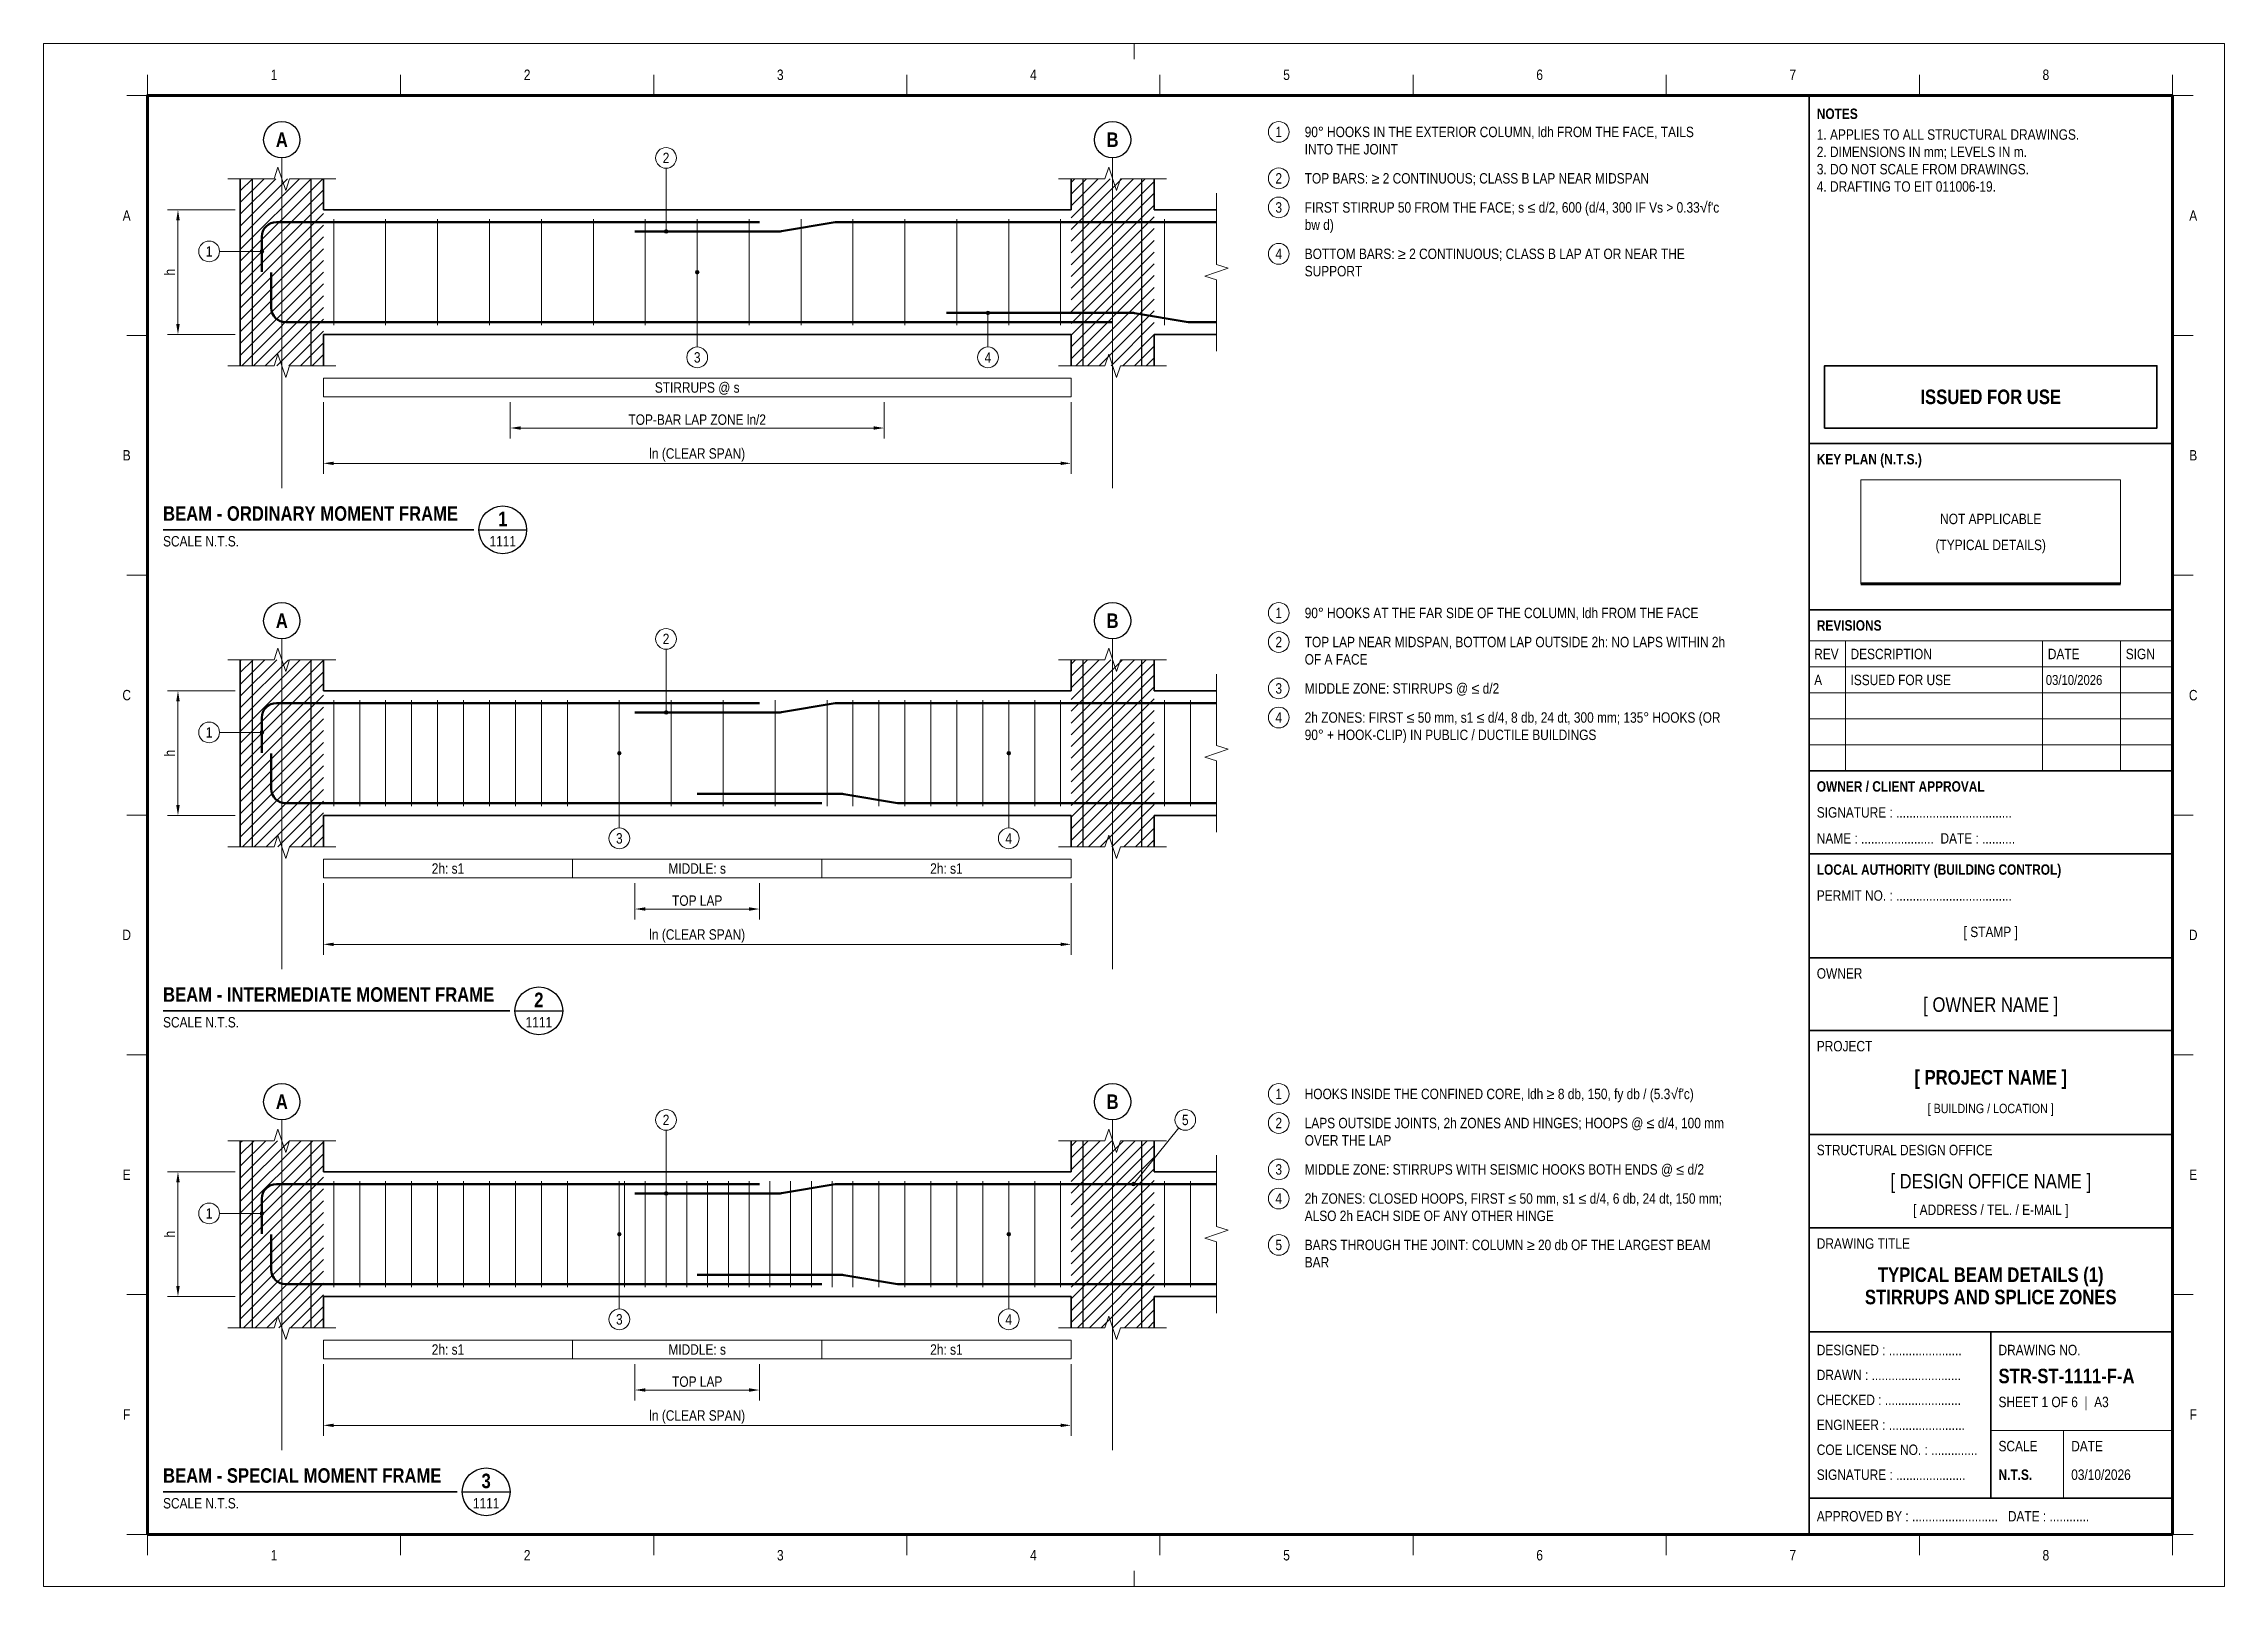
# Paper-space layout '1111' of a CAD drawing. Header units: millimetres. Extents: x 0 to 420, y 0 to 297.
# The model-space entities are those that its viewports show. They can reach past a viewport. Long polylines and large blocks are cut down to what shows.
import ezdxf
from ezdxf.enums import TextEntityAlignment as Align

# ---------------------------------------------------------------- set-up
doc = ezdxf.new("R2010")
doc.units = ezdxf.units.MM
doc.header["$LTSCALE"] = 3.75
doc.linetypes.add('CENTER', pattern=[50.8, 31.75, -6.35, 6.35, -6.35])
doc.linetypes.add('HIDDEN', pattern=[9.525, 6.35, -3.175])
for name, color, linetype, lineweight in [('S-ANNO', 3, 'Continuous', 18), ('S-BREAK', 8, 'Continuous', 18), ('S-CENT', 3, 'CENTER', 18), ('S-CONC', 4, 'Continuous', 35), ('S-DET', 7, 'Continuous', 18), ('S-DIMS', 2, 'Continuous', 18), ('S-FRAME', 10, 'Continuous', 70), ('S-HATCH', 9, 'Continuous', 13), ('S-REBR', 1, 'Continuous', 50), ('S-REBR-NF', 252, 'Continuous', 25), ('S-STIR-ELEV', 8, 'HIDDEN', 18), ('S-SYMB', 6, 'Continuous', 25), ('S-TEXT', 7, 'Continuous', 18), ('S-TITLE', 4, 'Continuous', 35), ('S-TTLB', 4, 'Continuous', 35), ('S-TTLB-THIN', 8, 'Continuous', 18), ('S-ZONE', 8, 'Continuous', 18)]:
    doc.layers.add(name, color=color, linetype=linetype, lineweight=lineweight)
for name, color, linetype, lineweight, plot in [('S-SHEET', 9, 'Continuous', 13, False), ('S-TB-AREA', 9, 'Continuous', 13, False), ('S-VPORT', 9, 'Continuous', 13, False)]:
    doc.layers.add(name, color=color, linetype=linetype, lineweight=lineweight, plot=plot)
doc.styles.add('AN', font='ARIALN_0.TTF')
doc.styles.add('ANB', font='ARIALNB_0.TTF')
doc.dimstyles.new('EIT-25', dxfattribs={"dimscale": 25, "dimtxt": 2, "dimasz": 2, "dimexe": 2, "dimexo": 1, "dimgap": 0.6, "dimtad": 1, "dimdec": 0, "dimtxsty": 'AN', "dimcen": 2.5, "dimclrd": 2, "dimclre": 8, "dimclrt": 7, "dimazin": 3, "dimtfac": 1, "dimtmove": 1, "dimatfit": 3, "dimlwd": -1, "dimlwe": -1, "dimarcsym": 0})

# ---------------------------------------------------------------- blocks, each defined once
blk = doc.blocks.new('TB-A3-NRW')
at = {"layer": 'S-FRAME', "flags": 128}
blk.add_lwpolyline([(20, 10), (410, 10), (410, 287), (20, 287)], close=True, dxfattribs=at)
blk.add_lwpolyline([(350, 193), (400, 193)], dxfattribs=at)
at = {"layer": 'S-SHEET', "flags": 128}
blk.add_lwpolyline([(0, 0), (420, 0), (420, 297), (0, 297)], close=True, dxfattribs=at)
at = {"layer": 'S-TB-AREA', "flags": 128}
blk.add_lwpolyline([(20, 10), (340, 10), (340, 287), (20, 287)], close=True, dxfattribs=at)
at = {"layer": 'S-TITLE', "flags": 128}
blk.add_lwpolyline([(343, 223), (407, 223), (407, 235), (343, 235)], close=True, dxfattribs=at)
at = {"layer": 'S-TTLB'}
for p, q in [((340, 10), (340, 287)), ((340, 220), (410, 220)), ((340, 188), (410, 188)), ((340, 157), (410, 157)), ((340, 157), (410, 157)), ((340, 141), (410, 141)), ((340, 121), (410, 121)), ((340, 107), (410, 107)), ((340, 87), (410, 87)), ((340, 69), (410, 69)), ((340, 49), (410, 49)), ((375, 17), (375, 49)), ((340, 17), (410, 17))]:
    blk.add_line(p, q, dxfattribs=at)
at = {"layer": 'S-TTLB-THIN'}
for p, q in [((340, 182), (410, 182)), ((347, 157), (347, 182)), ((385, 157), (385, 182)), ((400, 157), (400, 182)), ((340, 177), (410, 177)), ((340, 172), (410, 172)), ((340, 167), (410, 167)), ((340, 162), (410, 162)), ((375, 30), (410, 30)), ((389, 17), (389, 30))]:
    blk.add_line(p, q, dxfattribs=at)
at = {"layer": 'S-TTLB-THIN', "flags": 128}
blk.add_lwpolyline([(350, 193), (400, 193), (400, 213), (350, 213)], close=True, dxfattribs=at)
at = {"layer": 'S-ZONE'}
for p, q in [((210, 297), (210, 294)), ((20, 287), (20, 291)), ((68.75, 287), (68.75, 291)), ((117.5, 287), (117.5, 291)), ((166.25, 287), (166.25, 291)), ((215, 287), (215, 291)), ((263.75, 287), (263.75, 291)), ((312.5, 287), (312.5, 291)), ((361.25, 287), (361.25, 291)), ((410, 287), (410, 291)), ((16, 287), (20, 287)), ((410, 287), (414, 287)), ((16, 240.83), (20, 240.83)), ((410, 240.83), (414, 240.83)), ((16, 194.67), (20, 194.67)), ((410, 194.67), (414, 194.67)), ((16, 148.5), (20, 148.5)), ((410, 148.5), (414, 148.5)), ((16, 102.33), (20, 102.33)), ((410, 102.33), (414, 102.33)), ((16, 56.17), (20, 56.17)), ((410, 56.17), (414, 56.17)), ((16, 10), (20, 10)), ((20, 10), (20, 6)), ((68.75, 10), (68.75, 6)), ((117.5, 10), (117.5, 6)), ((166.25, 10), (166.25, 6)), ((215, 10), (215, 6)), ((263.75, 10), (263.75, 6)), ((312.5, 10), (312.5, 6)), ((361.25, 10), (361.25, 6)), ((410, 10), (410, 6)), ((410, 10), (414, 10)), ((210, 0), (210, 3))]:
    blk.add_line(p, q, dxfattribs=at)
at = {"layer": 'S-TEXT'}
for s, style, p in [('NOTES', 'ANB', (341.5, 283.5)), ('KEY PLAN (N.T.S.)', 'ANB', (341.5, 217)), ('REVISIONS', 'ANB', (341.5, 185)), ('REV', 'AN', (341, 179.5)), ('DESCRIPTION', 'AN', (348, 179.5)), ('DATE', 'AN', (386, 179.5)), ('SIGN', 'AN', (401, 179.5)), ('OWNER / CLIENT APPROVAL', 'ANB', (341.5, 154)), ('SIGNATURE : ...................................', 'AN', (341.5, 149)), ('NAME : ......................  DATE : ..........', 'AN', (341.5, 144)), ('LOCAL AUTHORITY (BUILDING CONTROL)', 'ANB', (341.5, 138)), ('PERMIT NO. : ...................................', 'AN', (341.5, 133)), ('OWNER', 'AN', (341.5, 118)), ('PROJECT', 'AN', (341.5, 104)), ('STRUCTURAL DESIGN OFFICE', 'AN', (341.5, 84)), ('DRAWING TITLE', 'AN', (341.5, 66)), ('DESIGNED : ......................', 'AN', (341.5, 45.5)), ('DRAWING NO.', 'AN', (376.5, 45.5)), ('DRAWN : ...........................', 'AN', (341.5, 40.7)), ('CHECKED : .......................', 'AN', (341.5, 35.9)), ('ENGINEER : .......................', 'AN', (341.5, 31.1)), ('COE LICENSE NO. : ..............', 'AN', (341.5, 26.3)), ('SCALE', 'AN', (376.5, 27)), ('DATE', 'AN', (390.5, 27)), ('SIGNATURE : .....................', 'AN', (341.5, 21.5)), ('APPROVED BY : ..........................   DATE : ............', 'AN', (341.5, 13.5))]:
    blk.add_text(s, height=2, dxfattribs=dict(at, style=style)).set_placement(p, align=Align.MIDDLE_LEFT)
at = {"layer": 'S-TEXT', "style": 'AN'}
blk.add_text('[ STAMP ]', height=2, dxfattribs=at).set_placement((375, 126), align=Align.MIDDLE_CENTER)
at = {"layer": 'S-TEXT', "insert": (341.5, 280.5), "char_height": 2, "width": 67, "attachment_point": 1, "style": 'AN'}
blk.add_mtext('1. APPLIES TO ALL STRUCTURAL DRAWINGS.\\P2. DIMENSIONS IN mm; LEVELS IN m.\\P3. DO NOT SCALE FROM DRAWINGS.\\P4. DRAFTING TO EIT 011006-19.', dxfattribs=at)
at = {"layer": 'S-TEXT'}
for tag, height, style, p in [('STATUS_1', 2.8, 'ANB', (375, 231.2)), ('STATUS_2', 2.8, 'ANB', (375, 226.8)), ('KEYPLAN_1', 2, 'AN', (375, 205.5)), ('KEYPLAN_2', 2, 'AN', (375, 200.5)), ('OWNER', 2.8, 'AN', (375, 112)), ('PROJECT', 2.8, 'ANB', (375, 98)), ('LOCATION', 1.8, 'AN', (375, 92)), ('OFFICE', 2.8, 'AN', (375, 78)), ('OFFICE_ADDR', 2, 'AN', (375, 72.5)), ('TITLE_1', 2.8, 'ANB', (375, 60)), ('TITLE_2', 2.8, 'ANB', (375, 55.7)), ('TITLE_3', 2.8, 'ANB', (375, 51.4))]:
    blk.add_attdef(tag, text='', height=height, dxfattribs=dict(at, style=style)).set_placement(p, align=Align.MIDDLE_CENTER)
for tag, height, style, p in [('REV_1', 2, 'AN', (341, 174.5)), ('REV_1_DESC', 2, 'AN', (348, 174.5)), ('REV_1_DATE', 1.9, 'AN', (385.6, 174.5)), ('REV_2', 2, 'AN', (341, 169.5)), ('REV_2_DESC', 2, 'AN', (348, 169.5)), ('REV_2_DATE', 1.9, 'AN', (385.6, 169.5)), ('REV_3', 2, 'AN', (341, 164.5)), ('REV_3_DESC', 2, 'AN', (348, 164.5)), ('REV_3_DATE', 1.9, 'AN', (385.6, 164.5)), ('REV_4', 2, 'AN', (341, 159.5)), ('REV_4_DESC', 2, 'AN', (348, 159.5)), ('REV_4_DATE', 1.9, 'AN', (385.6, 159.5)), ('DWG_NO', 2.8, 'ANB', (376.5, 40.5)), ('SHEET', 2, 'AN', (376.5, 35.5)), ('SCALE', 2, 'ANB', (376.5, 21.5)), ('DATE', 2, 'AN', (390.5, 21.5))]:
    blk.add_attdef(tag, text='', height=height, dxfattribs=dict(at, style=style)).set_placement(p, align=Align.MIDDLE_LEFT)
at = {"layer": 'S-ZONE', "style": 'AN'}
for s, p in [('1', (44.38, 291)), ('2', (93.12, 291)), ('3', (141.88, 291)), ('4', (190.62, 291)), ('5', (239.38, 291)), ('6', (288.12, 291)), ('7', (336.88, 291)), ('8', (385.62, 291)), ('A', (16, 263.92)), ('A', (414, 263.92)), ('B', (16, 217.75)), ('B', (414, 217.75)), ('C', (16, 171.58)), ('C', (414, 171.58)), ('D', (16, 125.42)), ('D', (414, 125.42)), ('E', (16, 79.25)), ('E', (414, 79.25)), ('F', (16, 33.08)), ('F', (414, 33.08)), ('1', (44.38, 6)), ('2', (93.12, 6)), ('3', (141.88, 6)), ('4', (190.62, 6)), ('5', (239.38, 6)), ('6', (288.12, 6)), ('7', (336.88, 6)), ('8', (385.62, 6))]:
    blk.add_text(s, height=2, dxfattribs=at).set_placement(p, align=Align.MIDDLE_CENTER)
blk = doc.blocks.new('VT-1111-1', base_point=(23, 198.8))
at = {"layer": 'S-SYMB'}
blk.add_line((83.83, 203.4), (93.03, 203.4), dxfattribs=at)
blk.add_circle((88.43, 203.4), 4.6, dxfattribs=at)
at = {"layer": 'S-TITLE'}
blk.add_line((23, 203.4), (82.83, 203.4), dxfattribs=at)
at = {"layer": 'S-TEXT'}
for s, height, style, p in [('1', 2.8, 'ANB', (88.43, 205.5)), ('1111', 2, 'AN', (88.43, 201.2))]:
    blk.add_text(s, height=height, dxfattribs=dict(at, style=style)).set_placement(p, align=Align.MIDDLE_CENTER)
at = {"layer": 'S-TEXT', "style": 'AN'}
blk.add_text('SCALE N.T.S.', height=2, dxfattribs=at).set_placement((23, 202.2), align=Align.TOP_LEFT)
at = {"layer": 'S-TITLE', "style": 'ANB'}
blk.add_text('BEAM - ORDINARY MOMENT FRAME', height=2.8, dxfattribs=at).set_placement((23, 204.3), align=Align.BOTTOM_LEFT)
blk = doc.blocks.new('VT-1111-2', base_point=(23, 106.2))
at = {"layer": 'S-SYMB'}
blk.add_line((90.78, 110.8), (99.98, 110.8), dxfattribs=at)
blk.add_circle((95.38, 110.8), 4.6, dxfattribs=at)
at = {"layer": 'S-TITLE'}
blk.add_line((23, 110.8), (89.78, 110.8), dxfattribs=at)
at = {"layer": 'S-TEXT'}
for s, height, style, p in [('2', 2.8, 'ANB', (95.38, 112.9)), ('1111', 2, 'AN', (95.38, 108.6))]:
    blk.add_text(s, height=height, dxfattribs=dict(at, style=style)).set_placement(p, align=Align.MIDDLE_CENTER)
at = {"layer": 'S-TEXT', "style": 'AN'}
blk.add_text('SCALE N.T.S.', height=2, dxfattribs=at).set_placement((23, 109.6), align=Align.TOP_LEFT)
at = {"layer": 'S-TITLE', "style": 'ANB'}
blk.add_text('BEAM - INTERMEDIATE MOMENT FRAME', height=2.8, dxfattribs=at).set_placement((23, 111.7), align=Align.BOTTOM_LEFT)
blk = doc.blocks.new('VT-1111-3', base_point=(23, 13.6))
at = {"layer": 'S-SYMB'}
blk.add_line((80.63, 18.2), (89.83, 18.2), dxfattribs=at)
blk.add_circle((85.23, 18.2), 4.6, dxfattribs=at)
at = {"layer": 'S-TITLE'}
blk.add_line((23, 18.2), (79.63, 18.2), dxfattribs=at)
at = {"layer": 'S-TEXT'}
for s, height, style, p in [('3', 2.8, 'ANB', (85.23, 20.3)), ('1111', 2, 'AN', (85.23, 16))]:
    blk.add_text(s, height=height, dxfattribs=dict(at, style=style)).set_placement(p, align=Align.MIDDLE_CENTER)
at = {"layer": 'S-TEXT', "style": 'AN'}
blk.add_text('SCALE N.T.S.', height=2, dxfattribs=at).set_placement((23, 17), align=Align.TOP_LEFT)
at = {"layer": 'S-TITLE', "style": 'ANB'}
blk.add_text('BEAM - SPECIAL MOMENT FRAME', height=2.8, dxfattribs=at).set_placement((23, 19.1), align=Align.BOTTOM_LEFT)
blk = doc.blocks.new('DET-1111-1', base_point=(-771.9, -740))
at = {"layer": 'S-ANNO'}
h = blk.add_hatch(color=256, dxfattribs=at)
h.dxf.hatch_style = 1
edge = h.paths.add_edge_path()
edge.add_arc((1650, 496), 8.75, 0, 360)
h = blk.add_hatch(color=256, dxfattribs=at)
h.dxf.hatch_style = 1
edge = h.paths.add_edge_path()
edge.add_arc((-296, 400), 8.75, 0, 360)
h = blk.add_hatch(color=256, dxfattribs=at)
h.dxf.hatch_style = 1
edge = h.paths.add_edge_path()
edge.add_arc((1800, 300), 8.75, 0, 360)
h = blk.add_hatch(color=256, dxfattribs=at)
h.dxf.hatch_style = 1
edge = h.paths.add_edge_path()
edge.add_arc((3200, 104), 8.75, 0, 360)
at = {"layer": 'S-HATCH'}
h = blk.add_hatch(dxfattribs=at)
h.set_pattern_fill('ANSI31', color=256, scale=12.598)
h.paths.add_polyline_path([(-400, -150), (0, -150), (0, 750), (-400, 750)])
h = blk.add_hatch(dxfattribs=at)
h.set_pattern_fill('ANSI31', color=256, scale=12.5984)
h.paths.add_polyline_path([(3600, -150), (4000, -150), (4000, 750), (3600, 750)])
at = {"layer": 'S-ANNO'}
for p, q in [((1650, 800), (1650, 496)), ((-500, 400), (-296, 400)), ((1800, -60), (1800, 300)), ((3200, -60), (3200, 104))]:
    blk.add_line(p, q, dxfattribs=at)
for centre, radius in [((4600, 975), 50), ((1650, 850), 50), ((4600, 751.7), 50), ((4600, 611.7), 50), ((-550, 400), 50), ((1650, 496), 8.75), ((4600, 388.3), 50), ((-296, 400), 8.75), ((1800, 300), 8.75), ((3200, 104), 8.75), ((1800, -110), 50), ((3200, -110), 50)]:
    blk.add_circle(centre, radius, dxfattribs=at)
at = {"layer": 'S-BREAK', "flags": 128}
for points in [[(-460, 750), (-237.5, 750), (-218.8, 806.2), (-181.2, 693.8), (-162.5, 750), (60, 750)], [(3540, 750), (3762.5, 750), (3781.2, 806.2), (3818.8, 693.8), (3837.5, 750), (4060, 750)], [(4300, -80), (4300, 262.5), (4243.8, 281.2), (4356.2, 318.8), (4300, 337.5), (4300, 680)], [(-460, -150), (-237.5, -150), (-218.8, -93.8), (-181.2, -206.2), (-162.5, -150), (60, -150)], [(3540, -150), (3762.5, -150), (3781.2, -93.8), (3818.8, -206.2), (3837.5, -150), (4060, -150)]]:
    blk.add_lwpolyline(points, dxfattribs=at)
at = {"layer": 'S-CENT'}
for p, q in [((-200, -740), (-200, 850)), ((3800, -740), (3800, 850))]:
    blk.add_line(p, q, dxfattribs=at)
at = {"layer": 'S-CONC'}
for p, q in [((-400, -150), (-400, 750)), ((0, 600), (0, 750)), ((3600, 600), (3600, 750)), ((4000, 600), (4000, 750)), ((0, 600), (3600, 600)), ((4000, 600), (4300, 600)), ((0, -150), (0, 0)), ((0, 0), (3600, 0)), ((3600, -150), (3600, 0)), ((4000, -150), (4000, 0)), ((4000, 0), (4300, 0))]:
    blk.add_line(p, q, dxfattribs=at)
at = {"layer": 'S-REBR', "flags": 128}
for points in [[(-296, 301), (-296, 471, -0.4142136), (-226, 541), (2100, 541)], [(1500, 496), (2194.2, 496, 0.0413106), (2205.7, 497), (2464.3, 540, -0.0413106), (2475.8, 541), (4300, 541)], [(-251, 299), (-251, 129, 0.4142136), (-181, 59), (3800, 59)], [(3000, 104), (3894.2, 104, -0.0413106), (3905.7, 103), (4164.3, 60, 0.0413106), (4175.8, 59), (4300, 59)]]:
    blk.add_lwpolyline(points, format="xyb", dxfattribs=at)
at = {"layer": 'S-REBR-NF', "flags": 128}
for points in [[(-341, -150), (-341, 750)], [(-59, -150), (-59, 750)], [(3659, -150), (3659, 750)], [(3941, -150), (3941, 750)]]:
    blk.add_lwpolyline(points, dxfattribs=at)
at = {"layer": 'S-STIR-ELEV'}
for p, q in [((50, 44.5), (50, 555.5)), ((300, 44.5), (300, 555.5)), ((550, 44.5), (550, 555.5)), ((800, 44.5), (800, 555.5)), ((1050, 44.5), (1050, 555.5)), ((1300, 44.5), (1300, 555.5)), ((1550, 44.5), (1550, 555.5)), ((1800, 44.5), (1800, 555.5)), ((2050, 44.5), (2050, 555.5)), ((2300, 44.5), (2300, 555.5)), ((2550, 44.5), (2550, 555.5)), ((2800, 44.5), (2800, 555.5)), ((3050, 44.5), (3050, 555.5)), ((3300, 44.5), (3300, 555.5)), ((3550, 44.5), (3550, 555.5)), ((4050, 44.5), (4050, 555.5))]:
    blk.add_line(p, q, dxfattribs=at)
at = {"layer": 'S-SYMB'}
for centre in [(-200, 937.5), (3800, 937.5)]:
    blk.add_circle(centre, 87.5, dxfattribs=at)
at = {"layer": 'S-ZONE', "flags": 128}
blk.add_lwpolyline([(0, -210), (3600, -210), (3600, -300), (0, -300)], close=True, dxfattribs=at)
at = {"layer": 'S-TEXT'}
for s, height, style, p in [('A', 70, 'ANB', (-200, 937.5)), ('B', 70, 'ANB', (3800, 937.5)), ('1', 50, 'AN', (4600, 975)), ('2', 50, 'AN', (1650, 850)), ('2', 50, 'AN', (4600, 751.7)), ('3', 50, 'AN', (4600, 611.7)), ('1', 50, 'AN', (-550, 400)), ('4', 50, 'AN', (4600, 388.3)), ('3', 50, 'AN', (1800, -110)), ('4', 50, 'AN', (3200, -110)), ('STIRRUPS @ s', 50, 'AN', (1800, -255))]:
    blk.add_text(s, height=height, dxfattribs=dict(at, style=style)).set_placement(p, align=Align.MIDDLE_CENTER)
at = {"layer": 'S-TEXT', "style": 'AN'}
for s, p in [('90° HOOKS IN THE EXTERIOR COLUMN, ldh FROM THE FACE, TAILS', (4725, 975)), ('INTO THE JOINT', (4725, 891.7)), ('TOP BARS: ≥ 2 CONTINUOUS; CLASS B LAP NEAR MIDSPAN', (4725, 751.7)), ("FIRST STIRRUP 50 FROM THE FACE; s ≤ d/2, 600 (d/4, 300 IF Vs > 0.33√f'c", (4725, 611.7)), ('bw d)', (4725, 528.3)), ('SUPPORT', (4725, 305)), ('BOTTOM BARS: ≥ 2 CONTINUOUS; CLASS B LAP AT OR NEAR THE', (4725, 388.3))]:
    blk.add_text(s, height=50, dxfattribs=at).set_placement(p, align=Align.MIDDLE_LEFT)
at = {"layer": 'S-DIMS'}
blk.add_linear_dim(base=(-700, 0), p1=(-400, 0), p2=(-400, 600), angle=90, text='h', dimstyle='EIT-25', dxfattribs=at).render()
for base, p1, p2, text in [((0, -620), (0, -300), (3600, -300), 'ln (CLEAR SPAN)'), ((900, -450), (900, -300), (2700, -300), 'TOP-BAR LAP ZONE ln/2')]:
    blk.add_linear_dim(base=base, p1=p1, p2=p2, text=text, dimstyle='EIT-25', dxfattribs=at).render()
blk = doc.blocks.new('DET-1111-2', base_point=(-771.9, -8740))
at = {"layer": 'S-ANNO'}
h = blk.add_hatch(color=256, dxfattribs=at)
h.dxf.hatch_style = 1
edge = h.paths.add_edge_path()
edge.add_arc((1650, -7504), 8.75, 0, 360)
h = blk.add_hatch(color=256, dxfattribs=at)
h.dxf.hatch_style = 1
edge = h.paths.add_edge_path()
edge.add_arc((-296, -7600), 8.75, 0, 360)
h = blk.add_hatch(color=256, dxfattribs=at)
h.dxf.hatch_style = 1
edge = h.paths.add_edge_path()
edge.add_arc((1425, -7700), 8.75, 0, 360)
h = blk.add_hatch(color=256, dxfattribs=at)
h.dxf.hatch_style = 1
edge = h.paths.add_edge_path()
edge.add_arc((3300, -7700), 8.75, 0, 360)
at = {"layer": 'S-HATCH'}
h = blk.add_hatch(dxfattribs=at)
h.set_pattern_fill('ANSI31', color=256, scale=12.5984)
h.paths.add_polyline_path([(-400, -8150), (0, -8150), (0, -7250), (-400, -7250)])
h = blk.add_hatch(dxfattribs=at)
h.set_pattern_fill('ANSI31', color=256, scale=12.5984)
h.paths.add_polyline_path([(3600, -8150), (4000, -8150), (4000, -7250), (3600, -7250)])
at = {"layer": 'S-ANNO'}
for p, q in [((1650, -7200), (1650, -7504)), ((-500, -7600), (-296, -7600)), ((1425, -8060), (1425, -7700)), ((3300, -8060), (3300, -7700))]:
    blk.add_line(p, q, dxfattribs=at)
for centre, radius in [((4600, -7025), 50), ((1650, -7150), 50), ((4600, -7165), 50), ((4600, -7388.3), 50), ((-550, -7600), 50), ((1650, -7504), 8.75), ((4600, -7528.3), 50), ((-296, -7600), 8.75), ((1425, -7700), 8.75), ((3300, -7700), 8.75), ((1425, -8110), 50), ((3300, -8110), 50)]:
    blk.add_circle(centre, radius, dxfattribs=at)
at = {"layer": 'S-BREAK', "flags": 128}
for points in [[(-460, -7250), (-237.5, -7250), (-218.8, -7193.8), (-181.2, -7306.2), (-162.5, -7250), (60, -7250)], [(3540, -7250), (3762.5, -7250), (3781.2, -7193.8), (3818.8, -7306.2), (3837.5, -7250), (4060, -7250)], [(4300, -8080), (4300, -7737.5), (4243.8, -7718.8), (4356.2, -7681.2), (4300, -7662.5), (4300, -7320)], [(-460, -8150), (-237.5, -8150), (-218.8, -8093.8), (-181.2, -8206.2), (-162.5, -8150), (60, -8150)], [(3540, -8150), (3762.5, -8150), (3781.2, -8093.8), (3818.8, -8206.2), (3837.5, -8150), (4060, -8150)]]:
    blk.add_lwpolyline(points, dxfattribs=at)
at = {"layer": 'S-CENT'}
for p, q in [((-200, -8740), (-200, -7150)), ((3800, -8740), (3800, -7150))]:
    blk.add_line(p, q, dxfattribs=at)
at = {"layer": 'S-CONC'}
for p, q in [((-400, -8150), (-400, -7250)), ((0, -7400), (0, -7250)), ((3600, -7400), (3600, -7250)), ((4000, -7400), (4000, -7250)), ((0, -7400), (3600, -7400)), ((4000, -7400), (4300, -7400)), ((0, -8150), (0, -8000)), ((0, -8000), (3600, -8000)), ((3600, -8150), (3600, -8000)), ((4000, -8150), (4000, -8000)), ((4000, -8000), (4300, -8000))]:
    blk.add_line(p, q, dxfattribs=at)
at = {"layer": 'S-REBR', "flags": 128}
for points in [[(-296, -7699), (-296, -7529, -0.4142136), (-226, -7459), (2100, -7459)], [(1500, -7504), (2194.2, -7504, 0.0413106), (2205.7, -7503), (2464.3, -7460, -0.0413106), (2475.8, -7459), (4300, -7459)], [(-251, -7701), (-251, -7871, 0.4142136), (-181, -7941), (2400, -7941)], [(1800, -7896), (2494.2, -7896, -0.0413106), (2505.7, -7897), (2764.3, -7940, 0.0413106), (2775.8, -7941), (4300, -7941)]]:
    blk.add_lwpolyline(points, format="xyb", dxfattribs=at)
at = {"layer": 'S-REBR-NF', "flags": 128}
for points in [[(-341, -8150), (-341, -7250)], [(-59, -8150), (-59, -7250)], [(3659, -8150), (3659, -7250)], [(3941, -8150), (3941, -7250)]]:
    blk.add_lwpolyline(points, dxfattribs=at)
at = {"layer": 'S-STIR-ELEV'}
for p, q in [((50, -7955.5), (50, -7444.5)), ((175, -7955.5), (175, -7444.5)), ((300, -7955.5), (300, -7444.5)), ((425, -7955.5), (425, -7444.5)), ((550, -7955.5), (550, -7444.5)), ((675, -7955.5), (675, -7444.5)), ((800, -7955.5), (800, -7444.5)), ((925, -7955.5), (925, -7444.5)), ((1050, -7955.5), (1050, -7444.5)), ((1175, -7955.5), (1175, -7444.5)), ((1425, -7955.5), (1425, -7444.5)), ((1675, -7955.5), (1675, -7444.5)), ((1925, -7955.5), (1925, -7444.5)), ((2175, -7955.5), (2175, -7444.5)), ((2425, -7955.5), (2425, -7444.5)), ((2550, -7955.5), (2550, -7444.5)), ((2675, -7955.5), (2675, -7444.5)), ((2800, -7955.5), (2800, -7444.5)), ((2925, -7955.5), (2925, -7444.5)), ((3050, -7955.5), (3050, -7444.5)), ((3175, -7955.5), (3175, -7444.5)), ((3300, -7955.5), (3300, -7444.5)), ((3425, -7955.5), (3425, -7444.5)), ((3550, -7955.5), (3550, -7444.5)), ((4050, -7955.5), (4050, -7444.5)), ((4175, -7955.5), (4175, -7444.5))]:
    blk.add_line(p, q, dxfattribs=at)
at = {"layer": 'S-SYMB'}
for centre in [(-200, -7062.5), (3800, -7062.5)]:
    blk.add_circle(centre, 87.5, dxfattribs=at)
at = {"layer": 'S-ZONE', "flags": 128}
for points in [[(0, -8210), (1200, -8210), (1200, -8300), (0, -8300)], [(1200, -8210), (2400, -8210), (2400, -8300), (1200, -8300)], [(2400, -8210), (3600, -8210), (3600, -8300), (2400, -8300)]]:
    blk.add_lwpolyline(points, close=True, dxfattribs=at)
at = {"layer": 'S-TEXT'}
for s, height, style, p in [('A', 70, 'ANB', (-200, -7062.5)), ('B', 70, 'ANB', (3800, -7062.5)), ('1', 50, 'AN', (4600, -7025)), ('2', 50, 'AN', (1650, -7150)), ('2', 50, 'AN', (4600, -7165)), ('3', 50, 'AN', (4600, -7388.3)), ('4', 50, 'AN', (4600, -7528.3)), ('1', 50, 'AN', (-550, -7600)), ('3', 50, 'AN', (1425, -8110)), ('4', 50, 'AN', (3300, -8110)), ('2h: s1', 50, 'AN', (600, -8255)), ('MIDDLE: s', 50, 'AN', (1800, -8255)), ('2h: s1', 50, 'AN', (3000, -8255))]:
    blk.add_text(s, height=height, dxfattribs=dict(at, style=style)).set_placement(p, align=Align.MIDDLE_CENTER)
at = {"layer": 'S-TEXT', "style": 'AN'}
for s, p in [('90° HOOKS AT THE FAR SIDE OF THE COLUMN, ldh FROM THE FACE', (4725, -7025)), ('TOP LAP NEAR MIDSPAN, BOTTOM LAP OUTSIDE 2h: NO LAPS WITHIN 2h', (4725, -7165)), ('OF A FACE', (4725, -7248.3)), ('MIDDLE ZONE: STIRRUPS @ ≤ d/2', (4725, -7388.3)), ('2h ZONES: FIRST ≤ 50 mm, s1 ≤ d/4, 8 db, 24 dt, 300 mm; 135° HOOKS (OR', (4725, -7528.3)), ('90° + HOOK-CLIP) IN PUBLIC / DUCTILE BUILDINGS', (4725, -7611.7))]:
    blk.add_text(s, height=50, dxfattribs=at).set_placement(p, align=Align.MIDDLE_LEFT)
at = {"layer": 'S-DIMS'}
blk.add_linear_dim(base=(-700, -8000), p1=(-400, -8000), p2=(-400, -7400), angle=90, text='h', dimstyle='EIT-25', dxfattribs=at).render()
for base, p1, p2, text in [((0, -8620), (0, -8300), (3600, -8300), 'ln (CLEAR SPAN)'), ((1500, -8450), (1500, -8300), (2100, -8300), 'TOP LAP')]:
    blk.add_linear_dim(base=base, p1=p1, p2=p2, text=text, dimstyle='EIT-25', dxfattribs=at).render()
blk = doc.blocks.new('DET-1111-3', base_point=(-771.9, -16740))
at = {"layer": 'S-ANNO'}
h = blk.add_hatch(color=256, dxfattribs=at)
h.dxf.hatch_style = 1
edge = h.paths.add_edge_path()
edge.add_arc((1650, -15504), 8.75, 0, 360)
h = blk.add_hatch(color=256, dxfattribs=at)
h.dxf.hatch_style = 1
edge = h.paths.add_edge_path()
edge.add_arc((3900, -15459), 8.75, 0, 360)
h = blk.add_hatch(color=256, dxfattribs=at)
h.dxf.hatch_style = 1
edge = h.paths.add_edge_path()
edge.add_arc((-296, -15600), 8.75, 0, 360)
h = blk.add_hatch(color=256, dxfattribs=at)
h.dxf.hatch_style = 1
edge = h.paths.add_edge_path()
edge.add_arc((1425, -15700), 8.75, 0, 360)
h = blk.add_hatch(color=256, dxfattribs=at)
h.dxf.hatch_style = 1
edge = h.paths.add_edge_path()
edge.add_arc((3300, -15700), 8.75, 0, 360)
at = {"layer": 'S-HATCH'}
h = blk.add_hatch(dxfattribs=at)
h.set_pattern_fill('ANSI31', color=256, scale=12.5984)
h.paths.add_polyline_path([(-400, -16150), (0, -16150), (0, -15250), (-400, -15250)])
h = blk.add_hatch(dxfattribs=at)
h.set_pattern_fill('ANSI31', color=256, scale=12.5984)
h.paths.add_polyline_path([(3600, -16150), (4000, -16150), (4000, -15250), (3600, -15250)])
at = {"layer": 'S-ANNO'}
for p, q in [((1650, -15200), (1650, -15504)), ((4118.6, -15188.9), (3900, -15459)), ((-500, -15600), (-296, -15600)), ((1425, -16060), (1425, -15700)), ((3300, -16060), (3300, -15700))]:
    blk.add_line(p, q, dxfattribs=at)
for centre, radius in [((4600, -15025), 50), ((1650, -15150), 50), ((4150, -15150), 50), ((4600, -15165), 50), ((4600, -15388.3), 50), ((1650, -15504), 8.75), ((3900, -15459), 8.75), ((4600, -15528.3), 50), ((-550, -15600), 50), ((-296, -15600), 8.75), ((1425, -15700), 8.75), ((3300, -15700), 8.75), ((4600, -15751.7), 50), ((1425, -16110), 50), ((3300, -16110), 50)]:
    blk.add_circle(centre, radius, dxfattribs=at)
at = {"layer": 'S-BREAK', "flags": 128}
for points in [[(-460, -15250), (-237.5, -15250), (-218.8, -15193.8), (-181.2, -15306.2), (-162.5, -15250), (60, -15250)], [(3540, -15250), (3762.5, -15250), (3781.2, -15193.8), (3818.8, -15306.2), (3837.5, -15250), (4060, -15250)], [(4300, -16080), (4300, -15737.5), (4243.8, -15718.8), (4356.2, -15681.2), (4300, -15662.5), (4300, -15320)], [(-460, -16150), (-237.5, -16150), (-218.8, -16093.8), (-181.2, -16206.2), (-162.5, -16150), (60, -16150)], [(3540, -16150), (3762.5, -16150), (3781.2, -16093.8), (3818.8, -16206.2), (3837.5, -16150), (4060, -16150)]]:
    blk.add_lwpolyline(points, dxfattribs=at)
at = {"layer": 'S-CENT'}
for p, q in [((-200, -16740), (-200, -15150)), ((3800, -16740), (3800, -15150))]:
    blk.add_line(p, q, dxfattribs=at)
at = {"layer": 'S-CONC'}
for p, q in [((-400, -16150), (-400, -15250)), ((0, -15400), (0, -15250)), ((3600, -15400), (3600, -15250)), ((4000, -15400), (4000, -15250)), ((0, -15400), (3600, -15400)), ((4000, -15400), (4300, -15400)), ((0, -16150), (0, -16000)), ((0, -16000), (3600, -16000)), ((3600, -16150), (3600, -16000)), ((4000, -16150), (4000, -16000)), ((4000, -16000), (4300, -16000))]:
    blk.add_line(p, q, dxfattribs=at)
at = {"layer": 'S-REBR', "flags": 128}
for points in [[(-296, -15699), (-296, -15529, -0.4142136), (-226, -15459), (2100, -15459)], [(1500, -15504), (2194.2, -15504, 0.0413106), (2205.7, -15503), (2464.3, -15460, -0.0413106), (2475.8, -15459), (4300, -15459)], [(-251, -15701), (-251, -15871, 0.4142136), (-181, -15941), (2400, -15941)], [(1800, -15896), (2494.2, -15896, -0.0413106), (2505.7, -15897), (2764.3, -15940, 0.0413106), (2775.8, -15941), (4300, -15941)]]:
    blk.add_lwpolyline(points, format="xyb", dxfattribs=at)
at = {"layer": 'S-REBR-NF', "flags": 128}
for points in [[(-341, -16150), (-341, -15250)], [(-59, -16150), (-59, -15250)], [(3659, -16150), (3659, -15250)], [(3941, -16150), (3941, -15250)]]:
    blk.add_lwpolyline(points, dxfattribs=at)
at = {"layer": 'S-STIR-ELEV'}
for p, q in [((50, -15955.5), (50, -15444.5)), ((175, -15955.5), (175, -15444.5)), ((300, -15955.5), (300, -15444.5)), ((425, -15955.5), (425, -15444.5)), ((550, -15955.5), (550, -15444.5)), ((675, -15955.5), (675, -15444.5)), ((800, -15955.5), (800, -15444.5)), ((925, -15955.5), (925, -15444.5)), ((1050, -15955.5), (1050, -15444.5)), ((1175, -15955.5), (1175, -15444.5)), ((1425, -15955.5), (1425, -15444.5)), ((1450, -15955.5), (1450, -15444.5)), ((1550, -15955.5), (1550, -15444.5)), ((1650, -15955.5), (1650, -15444.5)), ((1750, -15955.5), (1750, -15444.5)), ((1850, -15955.5), (1850, -15444.5)), ((1950, -15955.5), (1950, -15444.5)), ((2050, -15955.5), (2050, -15444.5)), ((2150, -15955.5), (2150, -15444.5)), ((2250, -15955.5), (2250, -15444.5)), ((2350, -15955.5), (2350, -15444.5)), ((2450, -15955.5), (2450, -15444.5)), ((2550, -15955.5), (2550, -15444.5)), ((2675, -15955.5), (2675, -15444.5)), ((2800, -15955.5), (2800, -15444.5)), ((2925, -15955.5), (2925, -15444.5)), ((3050, -15955.5), (3050, -15444.5)), ((3175, -15955.5), (3175, -15444.5)), ((3300, -15955.5), (3300, -15444.5)), ((3425, -15955.5), (3425, -15444.5)), ((3550, -15955.5), (3550, -15444.5)), ((4050, -15955.5), (4050, -15444.5)), ((4175, -15955.5), (4175, -15444.5))]:
    blk.add_line(p, q, dxfattribs=at)
at = {"layer": 'S-SYMB'}
for centre in [(-200, -15062.5), (3800, -15062.5)]:
    blk.add_circle(centre, 87.5, dxfattribs=at)
at = {"layer": 'S-ZONE', "flags": 128}
for points in [[(0, -16210), (1200, -16210), (1200, -16300), (0, -16300)], [(1200, -16210), (2400, -16210), (2400, -16300), (1200, -16300)], [(2400, -16210), (3600, -16210), (3600, -16300), (2400, -16300)]]:
    blk.add_lwpolyline(points, close=True, dxfattribs=at)
at = {"layer": 'S-TEXT'}
for s, height, style, p in [('1', 50, 'AN', (4600, -15025)), ('A', 70, 'ANB', (-200, -15062.5)), ('B', 70, 'ANB', (3800, -15062.5)), ('2', 50, 'AN', (1650, -15150)), ('5', 50, 'AN', (4150, -15150)), ('2', 50, 'AN', (4600, -15165)), ('3', 50, 'AN', (4600, -15388.3)), ('4', 50, 'AN', (4600, -15528.3)), ('1', 50, 'AN', (-550, -15600)), ('5', 50, 'AN', (4600, -15751.7)), ('3', 50, 'AN', (1425, -16110)), ('4', 50, 'AN', (3300, -16110)), ('2h: s1', 50, 'AN', (600, -16255)), ('MIDDLE: s', 50, 'AN', (1800, -16255)), ('2h: s1', 50, 'AN', (3000, -16255))]:
    blk.add_text(s, height=height, dxfattribs=dict(at, style=style)).set_placement(p, align=Align.MIDDLE_CENTER)
at = {"layer": 'S-TEXT', "style": 'AN'}
for s, p in [("HOOKS INSIDE THE CONFINED CORE, ldh ≥ 8 db, 150, fy db / (5.3√f'c)", (4725, -15025)), ('OVER THE LAP', (4725, -15248.3)), ('LAPS OUTSIDE JOINTS, 2h ZONES AND HINGES; HOOPS @ ≤ d/4, 100 mm', (4725, -15165)), ('MIDDLE ZONE: STIRRUPS WITH SEISMIC HOOKS BOTH ENDS @ ≤ d/2', (4725, -15388.3)), ('2h ZONES: CLOSED HOOPS, FIRST ≤ 50 mm, s1 ≤ d/4, 6 db, 24 dt, 150 mm;', (4725, -15528.3)), ('ALSO 2h EACH SIDE OF ANY OTHER HINGE', (4725, -15611.7)), ('BARS THROUGH THE JOINT: COLUMN ≥ 20 db OF THE LARGEST BEAM', (4725, -15751.7)), ('BAR', (4725, -15835))]:
    blk.add_text(s, height=50, dxfattribs=at).set_placement(p, align=Align.MIDDLE_LEFT)
at = {"layer": 'S-DIMS'}
blk.add_linear_dim(base=(-700, -16000), p1=(-400, -16000), p2=(-400, -15400), angle=90, text='h', dimstyle='EIT-25', dxfattribs=at).render()
for base, p1, p2, text in [((0, -16620), (0, -16300), (3600, -16300), 'ln (CLEAR SPAN)'), ((1500, -16450), (1500, -16300), (2100, -16300), 'TOP LAP')]:
    blk.add_linear_dim(base=base, p1=p1, p2=p2, text=text, dimstyle='EIT-25', dxfattribs=at).render()

msp = doc.modelspace()

# ---------------------------------------------------------------- linework, layer by layer
at = {"layer": 'S-SHEET', "flags": 128}
msp.add_lwpolyline([(0, 0), (10500, 0), (10500, 7425), (0, 7425)], close=True, dxfattribs=at)
at = {"layer": 'S-TB-AREA', "flags": 128}
msp.add_lwpolyline([(500, 250), (8500, 250), (8500, 7175), (500, 7175)], close=True, dxfattribs=at)

# ---------------------------------------------------------------- block references
at = {"layer": 'S-DET', "zscale": 25}
for name, p in [('DET-1111-1', (575, 5285)), ('DET-1111-2', (575, 2970)), ('DET-1111-3', (575, 655))]:
    msp.add_blockref(name, p, dxfattribs=at)
at = {"layer": 'S-TEXT', "xscale": 25, "yscale": 25, "zscale": 25}
for name, p in [('VT-1111-1', (575, 4970)), ('VT-1111-2', (575, 2655)), ('VT-1111-3', (575, 340))]:
    msp.add_blockref(name, p, dxfattribs=at)

psp = doc.layouts.new('1111')

# ---------------------------------------------------------------- block references
at = {"layer": 'S-TTLB'}
ref = psp.add_blockref('TB-A3-NRW', (0, 0), dxfattribs=at)
ref.add_attrib('DWG_NO', 'STR-ST-1111-F-A', dxfattribs={"layer": 'S-TEXT', "height": 2.8, "style": 'ANB'}).set_placement((376.5, 40.5), align=Align.MIDDLE_LEFT)
ref.add_attrib('SHEET', 'SHEET 1 OF 6  |  A3', dxfattribs={"layer": 'S-TEXT', "height": 2, "style": 'AN'}).set_placement((376.5, 35.5), align=Align.MIDDLE_LEFT)
ref.add_attrib('SCALE', 'N.T.S.', dxfattribs={"layer": 'S-TEXT', "height": 2, "style": 'ANB'}).set_placement((376.5, 21.5), align=Align.MIDDLE_LEFT)
ref.add_attrib('DATE', '03/10/2026', dxfattribs={"layer": 'S-TEXT', "height": 2, "style": 'AN'}).set_placement((390.5, 21.5), align=Align.MIDDLE_LEFT)
ref.add_attrib('TITLE_1', 'TYPICAL BEAM DETAILS (1)', dxfattribs={"layer": 'S-TEXT', "height": 2.8, "style": 'ANB'}).set_placement((375, 60), align=Align.MIDDLE_CENTER)
ref.add_attrib('TITLE_2', 'STIRRUPS AND SPLICE ZONES', dxfattribs={"layer": 'S-TEXT', "height": 2.8, "style": 'ANB'}).set_placement((375, 55.7), align=Align.MIDDLE_CENTER)
ref.add_attrib('OFFICE', '[ DESIGN OFFICE NAME ]', dxfattribs={"layer": 'S-TEXT', "height": 2.8, "style": 'AN'}).set_placement((375, 78), align=Align.MIDDLE_CENTER)
ref.add_attrib('OFFICE_ADDR', '[ ADDRESS / TEL. / E-MAIL ]', dxfattribs={"layer": 'S-TEXT', "height": 2, "style": 'AN'}).set_placement((375, 72.5), align=Align.MIDDLE_CENTER)
ref.add_attrib('PROJECT', '[ PROJECT NAME ]', dxfattribs={"layer": 'S-TEXT', "height": 2.8, "style": 'ANB'}).set_placement((375, 98), align=Align.MIDDLE_CENTER)
ref.add_attrib('LOCATION', '[ BUILDING / LOCATION ]', dxfattribs={"layer": 'S-TEXT', "height": 1.8, "style": 'AN'}).set_placement((375, 92), align=Align.MIDDLE_CENTER)
ref.add_attrib('OWNER', '[ OWNER NAME ]', dxfattribs={"layer": 'S-TEXT', "height": 2.8, "style": 'AN'}).set_placement((375, 112), align=Align.MIDDLE_CENTER)
ref.add_attrib('REV_1', 'A', dxfattribs={"layer": 'S-TEXT', "height": 2, "style": 'AN'}).set_placement((341, 174.5), align=Align.MIDDLE_LEFT)
ref.add_attrib('REV_1_DESC', 'ISSUED FOR USE', dxfattribs={"layer": 'S-TEXT', "height": 2, "style": 'AN'}).set_placement((348, 174.5), align=Align.MIDDLE_LEFT)
ref.add_attrib('REV_1_DATE', '03/10/2026', dxfattribs={"layer": 'S-TEXT', "height": 1.9, "style": 'AN'}).set_placement((385.6, 174.5), align=Align.MIDDLE_LEFT)
ref.add_attrib('KEYPLAN_1', 'NOT APPLICABLE', dxfattribs={"layer": 'S-TEXT', "height": 2, "style": 'AN'}).set_placement((375, 205.5), align=Align.MIDDLE_CENTER)
ref.add_attrib('KEYPLAN_2', '(TYPICAL DETAILS)', dxfattribs={"layer": 'S-TEXT', "height": 2, "style": 'AN'}).set_placement((375, 200.5), align=Align.MIDDLE_CENTER)
ref.add_attrib('STATUS_1', 'ISSUED FOR USE', dxfattribs={"layer": 'S-TEXT', "height": 2.8, "style": 'ANB'}).set_placement((375, 229), align=Align.MIDDLE_CENTER)

# ---------------------------------------------------------------- viewports
at = {"layer": 'S-VPORT'}
psp.add_viewport(center=(210, 148.5), size=(420, 297), view_center_point=(5250, 3712.5), view_height=7425, dxfattribs=at)

doc.saveas('drawing.dxf')
